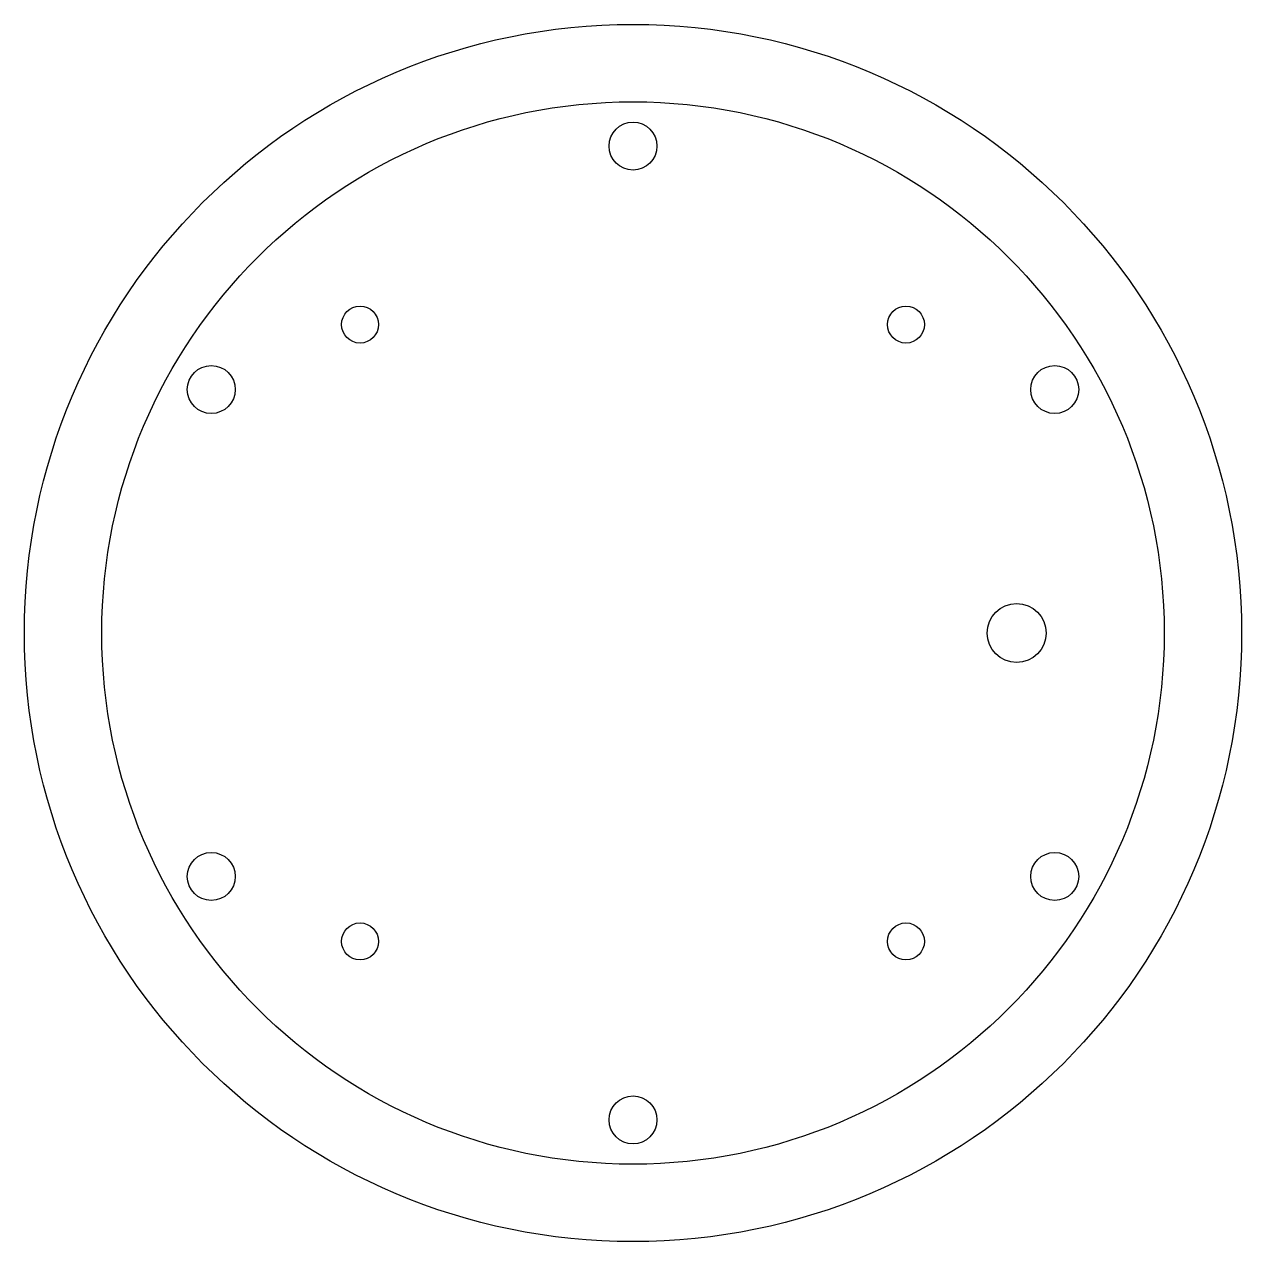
# Model space of a CAD drawing. Header units: millimetres. Extents: x -41.2 to 41.2, y -41.2 to 41.2.
import ezdxf

# ---------------------------------------------------------------- set-up
doc = ezdxf.new("R2010")
doc.units = ezdxf.units.MM

msp = doc.modelspace()

# ---------------------------------------------------------------- linework, layer by layer
for p, q in [((0, 31.375, -12), (0, 31.375, -4)), ((0, 31.375, -12), (0, 31.375, -4)), ((-19.75, 20.9), (-19.75, 20.9, -3)), ((-19.75, 20.9), (-19.75, 20.9, -3)), ((17.25, 20.9), (17.25, 20.9, -3)), ((17.25, 20.9), (17.25, 20.9, -3)), ((-27.172, 15.687, -12), (-27.172, 15.687, -4)), ((-27.172, 15.687, -12), (-27.172, 15.687, -4)), ((27.172, 15.687, -12), (27.172, 15.687, -4)), ((27.172, 15.687, -12), (27.172, 15.687, -4)), ((-41.25, 0), (-41.25, 0, -6)), ((-41.25, 0), (-41.25, 0, -6)), ((-36, 0, -6), (-36, 0, -12)), ((-36, 0, -6), (-36, 0, -12)), ((28, 0, -12), (28, 0)), ((28, 0, -12), (28, 0)), ((-27.172, -15.688, -12), (-27.172, -15.688, -4)), ((-27.172, -15.688, -12), (-27.172, -15.688, -4)), ((27.172, -15.688, -12), (27.172, -15.688, -4)), ((27.172, -15.688, -12), (27.172, -15.688, -4)), ((-19.75, -20.9), (-19.75, -20.9, -3)), ((-19.75, -20.9), (-19.75, -20.9, -3)), ((17.25, -20.9), (17.25, -20.9, -3)), ((17.25, -20.9), (17.25, -20.9, -3)), ((0, -31.375, -12), (0, -31.375, -4)), ((0, -31.375, -12), (0, -31.375, -4))]:
    msp.add_line(p, q)
for centre, radius in [((0, 0), 41.25), ((0, 0, -6), 41.25), ((0, 0), 41.25), ((0, 0, -6), 41.25), ((0, 0, -6), 36), ((0, 0, -6), 36), ((0, 0, -12), 36), ((0, 0, -12), 36), ((0, 33, -12), 1.625), ((0, 33, -4), 1.625), ((0, 33, -12), 1.625), ((0, 33, -4), 1.625), ((-18.5, 20.9), 1.25), ((-18.5, 20.9, -3), 1.25), ((-18.5, 20.9), 1.25), ((-18.5, 20.9, -3), 1.25), ((18.5, 20.9), 1.25), ((18.5, 20.9, -3), 1.25), ((18.5, 20.9), 1.25), ((18.5, 20.9, -3), 1.25), ((-28.579, 16.5, -12), 1.625), ((-28.579, 16.5, -4), 1.625), ((-28.579, 16.5, -12), 1.625), ((-28.579, 16.5, -4), 1.625), ((28.579, 16.5, -12), 1.625), ((28.579, 16.5, -4), 1.625), ((28.579, 16.5, -12), 1.625), ((28.579, 16.5, -4), 1.625), ((26, 0), 2), ((26, 0), 2), ((26, 0, -12), 2), ((26, 0, -12), 2), ((-28.579, -16.5, -12), 1.625), ((-28.579, -16.5, -4), 1.625), ((-28.579, -16.5, -12), 1.625), ((-28.579, -16.5, -4), 1.625), ((28.579, -16.5, -12), 1.625), ((28.579, -16.5, -4), 1.625), ((28.579, -16.5, -12), 1.625), ((28.579, -16.5, -4), 1.625), ((-18.5, -20.9), 1.25), ((-18.5, -20.9, -3), 1.25), ((-18.5, -20.9), 1.25), ((-18.5, -20.9, -3), 1.25), ((18.5, -20.9), 1.25), ((18.5, -20.9, -3), 1.25), ((18.5, -20.9), 1.25), ((18.5, -20.9, -3), 1.25), ((0, -33, -12), 1.625), ((0, -33, -4), 1.625), ((0, -33, -12), 1.625), ((0, -33, -4), 1.625)]:
    msp.add_circle(centre, radius)

doc.saveas('drawing.dxf')
